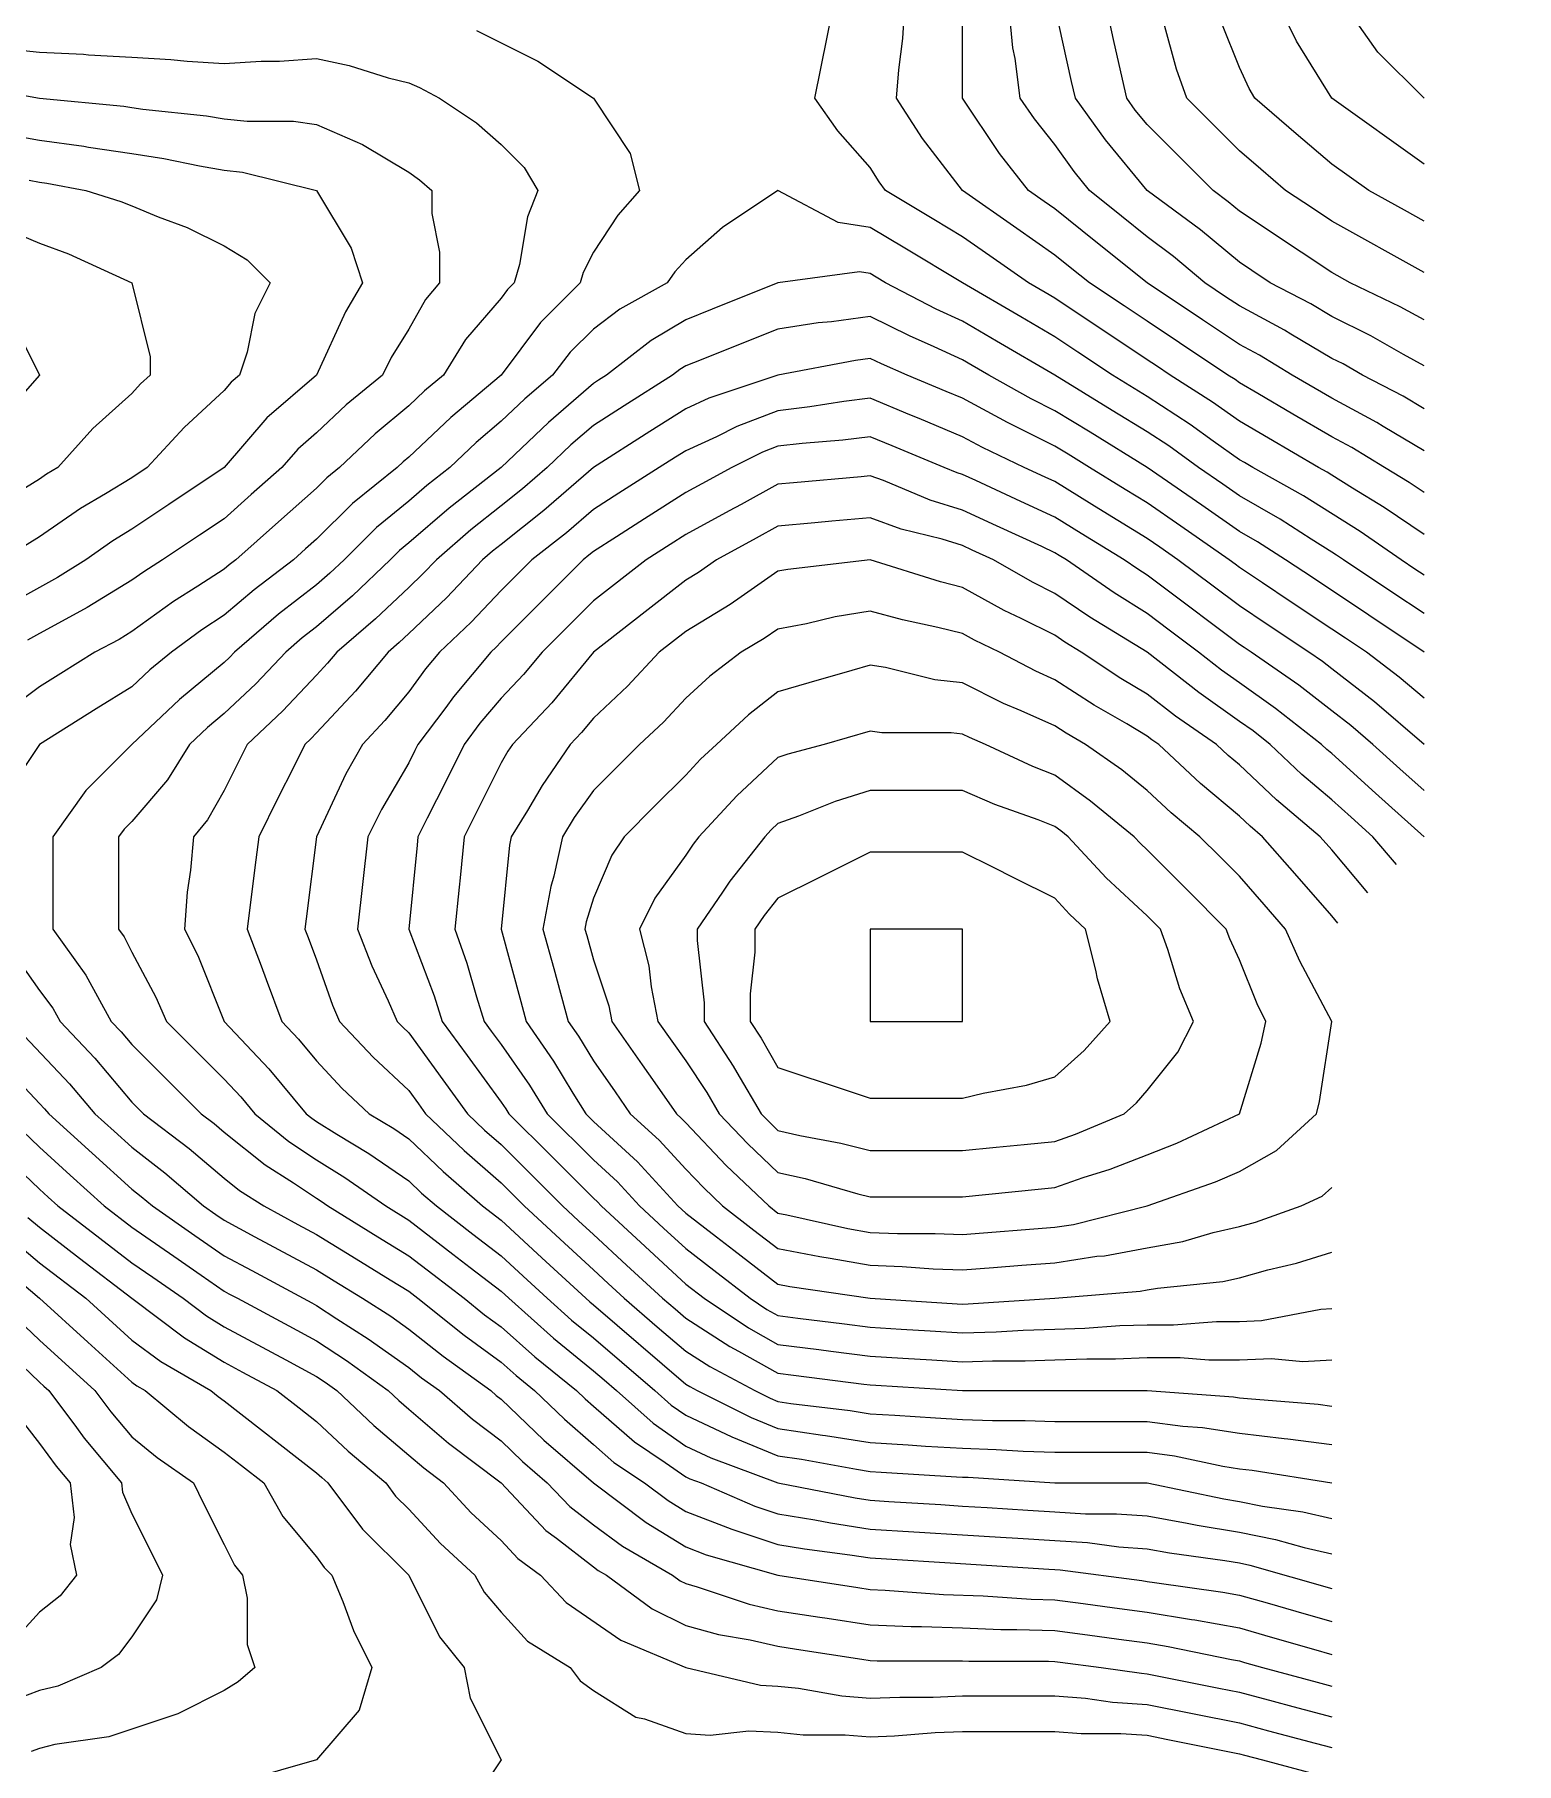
# Model space of a CAD drawing. Header units: inches. Extents: x 794995 to 811195, y 2485918 to 2508058.
# Drawn here: x 808254 to 808735, y 2498847 to 2499409 of the extents above; entities that cross this region are included whole.
import ezdxf

# ---------------------------------------------------------------- set-up
doc = ezdxf.new("R2010")
doc.units = ezdxf.units.IN
doc.header["$MEASUREMENT"] = 0
doc.layers.add('contour', color=7, linetype='Continuous')

msp = doc.modelspace()

# ---------------------------------------------------------------- linework, layer by layer
at = {"layer": 'contour'}
for points in [[(808705.16, 2499366.93), (808675.16, 2499388.36), (808663.73, 2499406.93), (808658.02, 2499418.36), (808657.16, 2499430.36), (808657.16, 2499436.36), (808656.41, 2499448.36), (808661.52, 2499462), (808662.3, 2499465.5), (808666.16, 2499478.36), (808669.35, 2499484.17), (808675.16, 2499496.36), (808679.03, 2499504.49), (808680.61, 2499508.36), (808699.7, 2499538.36), (808702.23, 2499541.29), (808705.16, 2499545.03), (808715.66, 2499557.86), (808724.25, 2499568.36), (808728.84, 2499574.68), (808735.16, 2499583.36)], [(808705.16, 2499388.36), (808690.16, 2499403.36), (808679.45, 2499418.36), (808678.69, 2499421.89), (808675.16, 2499448.36), (808680.61, 2499472.91), (808681.16, 2499478.36), (808686.07, 2499489.27), (808688.71, 2499494.81), (808694.25, 2499508.36), (808705.16, 2499525.5), (808710.45, 2499533.07), (808713.34, 2499538.36), (808723.16, 2499550.36), (808735.16, 2499565.03)], [(808705.16, 2499246.54), (808692.19, 2499255.39), (808681.83, 2499261.69), (808675.16, 2499265.86), (808673.62, 2499266.82), (808670.87, 2499268.36), (808654.63, 2499277.84), (808645.16, 2499283.36), (808636.38, 2499289.58), (808622.66, 2499298.36), (808618.16, 2499301.36), (808615.16, 2499303.36), (808585.16, 2499323.36), (808582, 2499325.2), (808576.59, 2499328.36), (808563.98, 2499337.19), (808555.16, 2499343.36), (808545.78, 2499348.99), (808530.16, 2499358.36), (808528.02, 2499361.22), (808525.16, 2499365.86), (808514.57, 2499377.77), (808507.16, 2499388.36), (808513.16, 2499418.36)], [(808705.16, 2499260.18), (808700.29, 2499263.5), (808692.3, 2499268.36), (808681.64, 2499274.85), (808675.16, 2499278.36), (808662.53, 2499285.73), (808651.16, 2499292.36), (808645.16, 2499295.86), (808643.7, 2499296.9), (808641.41, 2499298.36), (808625.66, 2499308.86), (808615.16, 2499315.86), (808607.66, 2499320.86), (808596.41, 2499328.36), (808590.16, 2499333.36), (808585.16, 2499337.36), (808572.81, 2499346.01), (808555.16, 2499358.36), (808542.12, 2499375.32), (808533.73, 2499388.36), (808534.39, 2499397.59), (808535.75, 2499407.77), (808536.41, 2499418.36)], [(808705.16, 2499273.82), (808691.83, 2499281.7), (808689.75, 2499282.96), (808675.16, 2499290.86), (808662.3, 2499298.36), (808651.64, 2499304.85), (808645.16, 2499308.36), (808633.16, 2499316.36), (808615.16, 2499328.36), (808598.49, 2499341.7), (808585.16, 2499352.36), (808581.63, 2499354.83), (808576.59, 2499358.36), (808567.16, 2499370.36), (808555.16, 2499388.36), (808555.16, 2499418.36)], [(808705.16, 2499287.45), (808698.3, 2499291.5), (808685.16, 2499298.36), (808678.8, 2499302), (808675.16, 2499303.82), (808661.83, 2499311.7), (808659.75, 2499312.96), (808645.16, 2499320.86), (808640.66, 2499323.86), (808633.91, 2499328.36), (808623.73, 2499336.93), (808615.16, 2499343.36), (808606.83, 2499350.03), (808596.41, 2499358.36), (808591.37, 2499364.57), (808585.16, 2499373.36), (808578.49, 2499381.69), (808573.91, 2499388.36), (808572.3, 2499401.22), (808571.52, 2499404.72), (808570.16, 2499418.36)], [(808705.16, 2499301.36), (808698.49, 2499305.03), (808687.89, 2499311.09), (808675.16, 2499317.45), (808668.3, 2499321.5), (808655.16, 2499328.36), (808649.16, 2499332.36), (808645.16, 2499335.03), (808632.43, 2499345.63), (808615.16, 2499358.36), (808601.61, 2499374.81), (808591.83, 2499388.36), (808590.61, 2499393.82), (808585.16, 2499418.36)], [(808705.16, 2499316.36), (808697.42, 2499320.62), (808681.16, 2499328.36), (808675.16, 2499331.69), (808665.16, 2499338.36), (808645.16, 2499351.69), (808641.52, 2499354.72), (808636.59, 2499358.36), (808625.87, 2499369.08), (808615.16, 2499379.79), (808611.29, 2499384.49), (808608.49, 2499388.36), (808606.59, 2499396.93), (808604.25, 2499407.45), (808601.83, 2499418.36)], [(808705.16, 2499331.69), (808675.16, 2499348.36), (808669.16, 2499352.36), (808660.16, 2499358.36), (808652.08, 2499365.28), (808645.16, 2499371.22), (808636.59, 2499379.79), (808628.02, 2499388.36), (808624.63, 2499397.84), (808620.61, 2499412.91)], [(808705.16, 2499348.36), (808698.73, 2499351.93), (808687.16, 2499358.36), (808675.16, 2499366.93), (808663.62, 2499376.82), (808650.16, 2499388.36), (808648.32, 2499391.52), (808645.16, 2499398.36), (808639.44, 2499412.65)], [(808397.16, 2499410.36), (808417.16, 2499400.36), (808435.16, 2499388.36), (808447.16, 2499370.36), (808450.16, 2499358.36), (808443.16, 2499350.36), (808435.16, 2499338.36), (808431.83, 2499331.69), (808430.87, 2499328.36), (808418.02, 2499315.5), (808405.16, 2499298.36), (808388.87, 2499284.65), (808375.16, 2499271.69), (808373.34, 2499270.18), (808371.41, 2499268.36), (808356.83, 2499256.69), (808345.16, 2499245.03), (808341.63, 2499241.89), (808337.66, 2499238.36), (808324.89, 2499228.63), (808315.16, 2499220.36), (808307.89, 2499215.63), (808298.02, 2499208.36), (808290.97, 2499202.56), (808285.16, 2499197.11), (808273.62, 2499189.9), (808255.16, 2499178.36), (808243.16, 2499160.36)], [(808241.52, 2499404.72), (808255.16, 2499403.36), (808269.44, 2499402.65), (808271.04, 2499402.48), (808285.16, 2499401.7), (808297.79, 2499400.99), (808303.16, 2499400.36), (808315.16, 2499399.61), (808327.16, 2499400.36), (808333.16, 2499400.36), (808345.16, 2499401.22), (808355.75, 2499398.95), (808368.49, 2499395.03), (808375.16, 2499393.36), (808378.69, 2499391.89), (808385.16, 2499388.36), (808397.16, 2499380.36), (808405.16, 2499373.36), (808412.66, 2499365.86), (808417.16, 2499358.36), (808413.73, 2499349.79), (808411.16, 2499334.36), (808409.45, 2499328.36), (808407.3, 2499326.22), (808405.16, 2499323.36), (808393.62, 2499309.9), (808386.41, 2499298.36), (808380.3, 2499293.22), (808375.16, 2499288.36), (808364.25, 2499279.27), (808352.66, 2499268.36), (808348.49, 2499265.03), (808345.16, 2499261.69), (808332.81, 2499250.71), (808318.91, 2499238.36), (808316.78, 2499236.74), (808315.16, 2499235.36), (808306.59, 2499229.79), (808298.71, 2499224.81), (808285.16, 2499215.03), (808281.02, 2499212.5), (808273.16, 2499208.36), (808262.08, 2499201.44), (808255.16, 2499197.11), (808244.45, 2499189.08)], [(808229.77, 2499392.98), (808255.16, 2499388.36), (808282.55, 2499385.75), (808285.16, 2499385.36), (808288.69, 2499384.83), (808309.44, 2499382.65), (808315.16, 2499381.69), (808322.66, 2499380.86), (808337.66, 2499380.86), (808345.16, 2499379.79), (808360.16, 2499373.36), (808375.16, 2499364.36), (808378.69, 2499361.89), (808382.66, 2499358.36), (808382.66, 2499350.86), (808385.16, 2499338.36), (808385.16, 2499328.36), (808380.61, 2499322.91), (808375.16, 2499313.36), (808369.44, 2499304.08), (808366.59, 2499298.36), (808354.84, 2499288.68), (808345.16, 2499279.61), (808339.16, 2499274.36), (808333.91, 2499268.36), (808323.98, 2499259.54), (808315.16, 2499251.7), (808307.16, 2499246.36), (808295.16, 2499238.36), (808289.03, 2499234.49), (808285.16, 2499231.69), (808270.68, 2499222.84), (808268.49, 2499221.7), (808255.16, 2499214.36), (808251.29, 2499212.23)], [(808243.62, 2499376.82), (808255.16, 2499374.72), (808269.56, 2499372.76), (808271.04, 2499372.48), (808285.16, 2499370.36), (808295.59, 2499368.8), (808307.16, 2499366.36), (808315.16, 2499365.03), (808321.16, 2499364.36), (808345.16, 2499358.36), (808356.41, 2499339.61), (808360.16, 2499328.36), (808354.63, 2499318.89), (808345.16, 2499298.36), (808329.01, 2499284.51), (808315.16, 2499268.36), (808297.16, 2499256.36), (808285.16, 2499248.36), (808278.95, 2499244.57), (808270.16, 2499238.36), (808260.97, 2499232.56), (808255.16, 2499229.36), (808241.61, 2499221.91)], [(808251.83, 2499361.69), (808255.16, 2499361.09), (808257.56, 2499360.76), (808270.16, 2499358.36), (808281.63, 2499354.83), (808285.16, 2499353.36), (808293.73, 2499349.79), (808303.16, 2499346.36), (808315.16, 2499340.36), (808322.66, 2499335.86), (808330.16, 2499328.36), (808325.16, 2499318.36), (808322.66, 2499305.86), (808320.16, 2499298.36), (808317.47, 2499296.05), (808315.16, 2499293.36), (808302.12, 2499281.4), (808290.16, 2499268.36), (808285.16, 2499265.03), (808276.59, 2499259.79), (808268.49, 2499255.03), (808255.16, 2499245.86), (808243.16, 2499238.36)], [(808705.16, 2499233.36), (808702.16, 2499235.36), (808697.66, 2499238.36), (808684.39, 2499247.59), (808665.93, 2499259.13), (808649.45, 2499268.36), (808646.74, 2499269.94), (808645.16, 2499270.86), (808636.59, 2499276.93), (808629.11, 2499282.31), (808615.16, 2499291.44), (808610.87, 2499294.08), (808603.91, 2499298.36), (808592.66, 2499305.86), (808585.16, 2499310.86), (808574.11, 2499317.31), (808555.16, 2499328.36), (808536.41, 2499339.61), (808525.16, 2499346.36), (808514.72, 2499347.93), (808495.16, 2499358.36), (808477.16, 2499346.36), (808465.16, 2499335.86), (808461.63, 2499331.89), (808459.16, 2499328.36), (808443.73, 2499319.79), (808435.16, 2499313.36), (808427.66, 2499305.86), (808421.83, 2499298.36), (808412.85, 2499290.67), (808405.16, 2499283.36), (808397.05, 2499276.47), (808388.49, 2499268.36), (808381.01, 2499262.51), (808375.16, 2499257.45), (808364.66, 2499248.86), (808354.16, 2499238.36), (808349.55, 2499233.97), (808345.16, 2499230.18), (808332.85, 2499220.67), (808318.49, 2499208.36), (808316.87, 2499206.65), (808315.16, 2499205.03), (808300.61, 2499192.91), (808285.16, 2499178.36), (808270.16, 2499163.36), (808259.45, 2499148.36), (808259.45, 2499118.36), (808270.16, 2499103.36), (808278.49, 2499088.36), (808281.73, 2499084.93), (808285.16, 2499080.86), (808307.66, 2499058.36), (808311.92, 2499055.12), (808315.16, 2499052.36), (808328.49, 2499041.7), (808337.66, 2499035.86), (808345.16, 2499030.86), (808346.7, 2499029.9), (808348.91, 2499028.36), (808365.16, 2499018.36), (808375.16, 2499012.21), (808382.98, 2499006.19), (808393.16, 2498998.36), (808399.83, 2498993.03), (808405.16, 2498989.13), (808416.18, 2498979.38), (808429.7, 2498968.36), (808432.49, 2498965.69), (808435.16, 2498963.36), (808448.49, 2498951.7), (808458.49, 2498945.03), (808465.16, 2498940.36), (808466.52, 2498939.72), (808470.16, 2498938.36), (808487.66, 2498930.86), (808495.16, 2498928.36), (808507.16, 2498926.36), (808512.19, 2498925.39), (808525.16, 2498923.36), (808539.28, 2498922.48), (808541.16, 2498922.36), (808555.16, 2498921.49), (808567.51, 2498920.71), (808573.16, 2498920.36), (808585.16, 2498919.61), (808595.75, 2498918.95), (808605.93, 2498917.59), (808615.16, 2498916.93), (808622.43, 2498915.63), (808640.36, 2498913.16), (808645.16, 2498912.36), (808648.49, 2498911.69), (808675.16, 2498904.08)], [(808243.16, 2499346.36), (808255.16, 2499341.22), (808264.63, 2499337.84), (808285.16, 2499328.36), (808291.16, 2499304.36), (808291.16, 2499298.36), (808288.02, 2499295.5), (808285.16, 2499292.36), (808272.53, 2499280.99), (808261.16, 2499268.36), (808257.38, 2499266.14), (808255.16, 2499264.61), (808245.16, 2499258.36)], [(808705.16, 2499220.86), (808694.66, 2499227.86), (808678.91, 2499238.36), (808676.7, 2499239.9), (808675.16, 2499240.86), (808668.49, 2499245.03), (808658.33, 2499251.53), (808645.16, 2499259.13), (808639.7, 2499262.91), (808631.83, 2499268.36), (808622.14, 2499275.34), (808615.16, 2499279.9), (808603.73, 2499286.93), (808585.16, 2499298.36), (808566.21, 2499309.41), (808555.16, 2499315.86), (808546.59, 2499319.79), (808530.16, 2499328.36), (808527.03, 2499330.24), (808525.16, 2499331.36), (808521.63, 2499331.89), (808495.16, 2499328.36), (808473.73, 2499319.79), (808465.16, 2499316.36), (808453.91, 2499309.61), (808439.45, 2499298.36), (808436.83, 2499296.7), (808435.16, 2499295.63), (808420.53, 2499283), (808405.16, 2499268.36), (808388.33, 2499255.19), (808375.16, 2499243.82), (808372.16, 2499241.36), (808369.16, 2499238.36), (808356.87, 2499226.65), (808345.16, 2499216.54), (808340.54, 2499212.98), (808335.16, 2499208.36), (808325.44, 2499198.08), (808315.16, 2499188.36), (808309.7, 2499183.82), (808303.91, 2499178.36), (808296.7, 2499166.82), (808285.16, 2499153.36), (808282.66, 2499150.86), (808280.87, 2499148.36), (808280.87, 2499118.36), (808282.66, 2499115.86), (808285.16, 2499110.86), (808292.98, 2499096.19), (808296.41, 2499088.36), (808315.16, 2499069.61), (808320.61, 2499063.82), (808325.16, 2499058.36), (808336.16, 2499049.36), (808345.16, 2499043.36), (808354.39, 2499037.59), (808367.66, 2499028.36), (808375.16, 2499023.75), (808389.51, 2499012.71), (808395.16, 2499008.36), (808405.16, 2499000.67), (808407.66, 2498998.36), (808422.22, 2498985.42), (808435.16, 2498974.79), (808438.62, 2498971.82), (808442.66, 2498968.36), (808454.57, 2498957.77), (808465.16, 2498950.36), (808473.34, 2498946.54), (808495.16, 2498938.36), (808520.29, 2498933.5), (808525.16, 2498932.74), (808531.16, 2498932.36), (808548.1, 2498931.3), (808555.16, 2498930.86), (808563.16, 2498930.36), (808576.34, 2498929.54), (808585.16, 2498928.99), (808595.16, 2498928.36), (808605.16, 2498928.36), (808615.16, 2498927.65), (808628.2, 2498925.32), (808631.44, 2498924.65), (808645.16, 2498922.36), (808656.83, 2498920.03), (808666.16, 2498917.36), (808675.16, 2498915.28)], [(808245.16, 2499318.36), (808255.16, 2499298.36), (808241.04, 2499282.48)], [(808705.16, 2499208.36), (808687.16, 2499220.36), (808669.16, 2499232.36), (808660.16, 2499238.36), (808651.01, 2499244.22), (808645.16, 2499247.59), (808632.89, 2499256.09), (808615.16, 2499268.36), (808596.59, 2499279.79), (808585.16, 2499286.82), (808577.47, 2499290.67), (808563.73, 2499298.36), (808558.32, 2499301.52), (808555.16, 2499303.36), (808545.93, 2499307.59), (808537.89, 2499311.09), (808525.16, 2499317.45), (808512.53, 2499315.73), (808508.2, 2499315.32), (808495.16, 2499313.36), (808484.45, 2499309.08), (808470.16, 2499303.36), (808465.16, 2499301.36), (808463.28, 2499300.24), (808460.87, 2499298.36), (808445.16, 2499288.36), (808435.16, 2499282), (808427.84, 2499275.68), (808420.16, 2499268.36), (808412.14, 2499261.38), (808405.16, 2499255.86), (808395.39, 2499248.13), (808384.16, 2499238.36), (808379.77, 2499233.75), (808375.16, 2499229.36), (808364.39, 2499219.13), (808351.83, 2499208.36), (808348.8, 2499204.72), (808345.16, 2499200.86), (808334.25, 2499189.27), (808322.66, 2499178.36), (808320.16, 2499173.36), (808315.16, 2499163.36), (808309.7, 2499153.82), (808305.16, 2499148.36), (808304.25, 2499137.45), (808303.16, 2499130.36), (808302.3, 2499118.36), (808306.59, 2499109.79), (808315.16, 2499088.36), (808329.7, 2499072.91), (808341.83, 2499058.36), (808343.66, 2499056.86), (808345.16, 2499055.86), (808351.83, 2499051.69), (808362.19, 2499045.39), (808375.16, 2499036.54), (808379.34, 2499032.55), (808384.16, 2499028.36), (808396.03, 2499019.23), (808405.16, 2499012.21), (808412.36, 2499005.56), (808420.16, 2498998.36), (808428.1, 2498991.3), (808435.16, 2498985.5), (808444.39, 2498977.59), (808455.16, 2498968.36), (808460.45, 2498963.66), (808465.16, 2498960.36), (808480.16, 2498953.36), (808495.16, 2498947.19), (808502.85, 2498946.05), (808520.71, 2498942.81), (808525.16, 2498942.11), (808528.69, 2498941.89), (808553.16, 2498940.36), (808555.16, 2498940.24), (808556.98, 2498940.18), (808585.16, 2498938.36), (808615.16, 2498938.36), (808640.02, 2498933.22), (808645.16, 2498932.36), (808652.66, 2498930.86), (808665.78, 2498928.99), (808675.16, 2498926.82)], [(808705.16, 2499193.36), (808697.05, 2499200.25), (808686.41, 2499208.36), (808679.66, 2499212.86), (808675.16, 2499215.86), (808661.66, 2499224.86), (808652.66, 2499230.86), (808645.16, 2499235.86), (808643.73, 2499236.93), (808641.83, 2499238.36), (808626.07, 2499249.27), (808615.16, 2499256.82), (808608.02, 2499261.22), (808596.41, 2499268.36), (808589.45, 2499272.65), (808585.16, 2499275.28), (808571.31, 2499282.21), (808569.75, 2499282.96), (808555.16, 2499290.86), (808549.87, 2499293.07), (808537.16, 2499298.36), (808528.8, 2499302), (808525.16, 2499303.82), (808520.36, 2499303.16), (808495.16, 2499298.36), (808472.66, 2499290.86), (808465.16, 2499287.45), (808453.49, 2499280.03), (808435.16, 2499268.36), (808419.11, 2499254.41), (808405.16, 2499243.36), (808402.37, 2499241.15), (808399.16, 2499238.36), (808387.47, 2499226.05), (808375.16, 2499214.36), (808372.08, 2499211.44), (808368.49, 2499208.36), (808357.89, 2499195.63), (808345.16, 2499182.11), (808343.34, 2499180.18), (808341.41, 2499178.36), (808337.66, 2499170.86), (808332.66, 2499160.86), (808326.41, 2499148.36), (808325.16, 2499138.36), (808322.66, 2499118.36), (808327.16, 2499106.36), (808328.79, 2499102), (808333.91, 2499088.36), (808339.35, 2499082.56), (808345.16, 2499075.5), (808353.44, 2499066.64), (808362.3, 2499058.36), (808370.29, 2499053.5), (808375.16, 2499050.18), (808386.32, 2499039.52), (808399.16, 2499028.36), (808405.16, 2499023.75), (808418.36, 2499011.56), (808432.66, 2498998.36), (808433.98, 2498997.18), (808435.16, 2498996.22), (808465.16, 2498970.5), (808466.46, 2498969.67), (808468.91, 2498968.36), (808486.41, 2498959.61), (808495.16, 2498956.01), (808509.64, 2498953.88), (808510.56, 2498953.77), (808525.16, 2498951.49), (808537.51, 2498950.71), (808543.16, 2498950.36), (808555.16, 2498949.61), (808566.07, 2498949.27), (808574.81, 2498948.71), (808585.16, 2498948.36), (808615.16, 2498948.36), (808623.98, 2498947.19), (808639.7, 2498943.82), (808645.16, 2498942.98), (808649.3, 2498942.5), (808675.16, 2498938.36)], [(808705.16, 2499178.36), (808689.01, 2499192.21), (808675.16, 2499202.91), (808672.08, 2499205.28), (808667.66, 2499208.36), (808654.16, 2499217.36), (808645.16, 2499223.36), (808636.59, 2499229.79), (808625.16, 2499238.36), (808619.25, 2499242.45), (808615.16, 2499245.28), (808600.87, 2499254.08), (808597.16, 2499256.36), (808585.16, 2499263.75), (808582, 2499265.2), (808575.16, 2499268.36), (808561.64, 2499274.85), (808555.16, 2499278.36), (808541.04, 2499284.24), (808538.02, 2499285.5), (808525.16, 2499290.86), (808516.59, 2499289.79), (808505.5, 2499288.02), (808495.16, 2499286.82), (808481.83, 2499281.7), (808475.16, 2499278.36), (808465.16, 2499273.82), (808461.83, 2499271.69), (808456.59, 2499268.36), (808443.49, 2499260.03), (808435.16, 2499254.72), (808426.38, 2499247.14), (808415.16, 2499238.36), (808410.16, 2499233.36), (808405.16, 2499228.36), (808395.43, 2499218.09), (808385.16, 2499208.36), (808380.61, 2499202.91), (808375.16, 2499195.5), (808367.42, 2499186.1), (808360.16, 2499178.36), (808354.76, 2499168.76), (808345.16, 2499148.36), (808341.83, 2499121.69), (808341.41, 2499118.36), (808342.43, 2499115.63), (808345.16, 2499108.36), (808350.38, 2499093.58), (808352.66, 2499088.36), (808363.55, 2499076.75), (808375.16, 2499065.86), (808378.32, 2499061.52), (808380.61, 2499058.36), (808393.16, 2499046.36), (808405.16, 2499035.86), (808412.66, 2499028.36), (808424.36, 2499017.56), (808435.16, 2499007.59), (808439.96, 2499003.16), (808445.16, 2498998.36), (808455.93, 2498989.13), (808465.16, 2498981.22), (808472.98, 2498976.19), (808487.66, 2498968.36), (808492.66, 2498965.86), (808495.16, 2498964.83), (808499.3, 2498964.22), (808518.67, 2498961.87), (808525.16, 2498960.86), (808533.16, 2498960.36), (808546.34, 2498959.54), (808555.16, 2498958.99), (808564.84, 2498958.68), (808575.48, 2498958.68), (808585.16, 2498958.36), (808615.16, 2498958.36), (808626.7, 2498956.82), (808633.16, 2498956.36), (808645.16, 2498954.51), (808659.64, 2498952.84), (808660.87, 2498952.65), (808675.16, 2498950.86)], [(808705.16, 2499163.36), (808697.26, 2499170.47), (808688.49, 2499178.36), (808681.31, 2499184.52), (808675.16, 2499189.27), (808664.39, 2499197.59), (808648.91, 2499208.36), (808646.66, 2499209.86), (808645.16, 2499210.86), (808635.16, 2499218.36), (808629.44, 2499222.65), (808615.16, 2499233.36), (808612.08, 2499235.28), (808607.66, 2499238.36), (808593.73, 2499246.93), (808585.16, 2499252.21), (808574.11, 2499257.31), (808559.45, 2499264.08), (808555.16, 2499266.05), (808553.39, 2499266.6), (808549.16, 2499268.36), (808532.22, 2499275.42), (808525.16, 2499278.36), (808516.27, 2499277.25), (808502.98, 2499276.19), (808495.16, 2499275.28), (808490.16, 2499273.36), (808480.16, 2499268.36), (808470.45, 2499263.07), (808465.16, 2499260.18), (808451.83, 2499251.7), (808442.66, 2499245.86), (808435.16, 2499241.09), (808433.7, 2499239.82), (808431.83, 2499238.36), (808418.49, 2499225.03), (808405.16, 2499211.69), (808403.54, 2499209.98), (808401.83, 2499208.36), (808389.7, 2499193.82), (808387.16, 2499190.36), (808378.16, 2499178.36), (808377.16, 2499176.36), (808375.16, 2499172.36), (808366.27, 2499157.25), (808361.83, 2499148.36), (808358.49, 2499118.36), (808363.16, 2499106.36), (808368.49, 2499095.03), (808371.41, 2499088.36), (808373.22, 2499086.43), (808375.16, 2499084.61), (808386.21, 2499069.41), (808394.25, 2499058.36), (808399.83, 2499053.03), (808405.16, 2499048.36), (808415.16, 2499038.36), (808425.16, 2499028.36), (808430.36, 2499023.56), (808435.16, 2499019.13), (808445.96, 2499009.16), (808457.66, 2498998.36), (808461.7, 2498994.9), (808465.16, 2498991.93), (808479.51, 2498982.71), (808482.3, 2498981.22), (808495.16, 2498973.99), (808500.16, 2498973.36), (808523.02, 2498970.5), (808525.16, 2498970.24), (808526.92, 2498970.13), (808555.16, 2498968.36), (808615.16, 2498968.36), (808643.16, 2498966.36), (808645.16, 2498966.05), (808647.77, 2498965.75), (808670.71, 2498963.92), (808675.16, 2498963.36)], [(808705.16, 2499148.36), (808689.37, 2499162.57), (808675.16, 2499175.36), (808673.54, 2499176.74), (808671.83, 2499178.36), (808656.87, 2499190.07), (808645.16, 2499198.36), (808639.31, 2499202.51), (808631.83, 2499208.36), (808622.3, 2499215.5), (808615.16, 2499220.86), (808604.39, 2499227.59), (808588.91, 2499238.36), (808586.59, 2499239.79), (808585.16, 2499240.67), (808580.87, 2499242.65), (808566.21, 2499249.41), (808555.16, 2499254.51), (808544.57, 2499257.77), (808529.45, 2499264.08), (808525.16, 2499265.63), (808522.16, 2499265.36), (808500.16, 2499263.36), (808495.16, 2499262.91), (808483.16, 2499256.36), (808479.28, 2499254.24), (808465.16, 2499246.54), (808460.16, 2499243.36), (808452.3, 2499238.36), (808435.16, 2499225.03), (808418.49, 2499208.36), (808412.43, 2499201.09), (808405.16, 2499193.36), (808398.3, 2499185.22), (808393.16, 2499178.36), (808387.16, 2499166.36), (808381.16, 2499154.36), (808378.16, 2499148.36), (808377.89, 2499145.63), (808375.16, 2499118.36), (808383.44, 2499096.64), (808386.07, 2499088.36), (808394.11, 2499077.31), (808405.16, 2499062.11), (808406.7, 2499059.9), (808407.66, 2499058.36), (808421.41, 2499044.61), (808435.16, 2499030.86), (808436.46, 2499029.67), (808437.66, 2499028.36), (808451.96, 2499015.16), (808465.16, 2499002.98), (808471.16, 2498998.36), (808485.56, 2498988.76), (808495.16, 2498983.36), (808508.49, 2498981.7), (808512.3, 2498981.22), (808525.16, 2498979.61), (808535.75, 2498978.95), (808545.16, 2498978.36), (808555.16, 2498977.74), (808564.84, 2498978.04), (808575.48, 2498978.04), (808585.16, 2498978.36), (808595.5, 2498978.71), (808604.81, 2498978.71), (808615.16, 2498979.08), (808625.87, 2498979.08), (808635.16, 2498978.36), (808645.16, 2498978.36), (808655.59, 2498978.8), (808665.69, 2498977.84), (808675.16, 2498978.36)], [(808696.16, 2499139.36), (808688.49, 2499148.36), (808681.47, 2499154.68), (808675.16, 2499160.36), (808665.43, 2499168.63), (808655.16, 2499178.36), (808649.55, 2499182.75), (808645.16, 2499185.86), (808631.99, 2499195.19), (808615.16, 2499208.36), (808596.51, 2499219.71), (808585.16, 2499227.45), (808577.89, 2499231.09), (808565.16, 2499238.36), (808558.32, 2499241.52), (808555.16, 2499242.98), (808548.49, 2499245.03), (808535.16, 2499248.36), (808525.16, 2499252), (808512.66, 2499250.86), (808507.16, 2499250.36), (808495.16, 2499249.27), (808488.1, 2499245.42), (808475.16, 2499238.36), (808469.3, 2499234.22), (808465.16, 2499231.69), (808452.03, 2499221.49), (808435.16, 2499208.36), (808421.61, 2499191.91), (808408.91, 2499178.36), (808407.38, 2499176.14), (808405.16, 2499172.36), (808397.16, 2499156.36), (808393.16, 2499148.36), (808391.83, 2499135.03), (808391.52, 2499132), (808390.16, 2499118.36), (808394.05, 2499107.25), (808397.16, 2499096.36), (808399.7, 2499088.36), (808402, 2499085.2), (808405.16, 2499080.86), (808414.39, 2499067.59), (808420.16, 2499058.36), (808435.16, 2499043.36), (808442.98, 2499036.19), (808450.16, 2499028.36), (808457.96, 2499021.16), (808465.16, 2499014.51), (808474.29, 2499007.49), (808486.16, 2498998.36), (808491.56, 2498994.76), (808495.16, 2498992.74), (808501.59, 2498991.93), (808516.83, 2498990.03), (808525.16, 2498988.99), (808535.16, 2498988.36), (808544.57, 2498987.77), (808555.16, 2498987.11), (808566.07, 2498987.45), (808574.81, 2498988.02), (808585.16, 2498988.36), (808594.84, 2498988.68), (808606.27, 2498989.47), (808615.16, 2498989.79), (808623.73, 2498989.79), (808637.66, 2498990.86), (808645.16, 2498990.86), (808652.36, 2498991.16), (808671.63, 2498994.83), (808675.16, 2498995.03)], [(808686.9, 2499130.1), (808675.16, 2499144.08), (808671.41, 2499148.36), (808657.16, 2499160.36), (808645.16, 2499171.69), (808641.52, 2499174.72), (808637.66, 2499178.36), (808624.39, 2499187.59), (808615.16, 2499194.72), (808606.59, 2499199.79), (808593.73, 2499208.36), (808588.4, 2499211.6), (808585.16, 2499213.82), (808574.25, 2499219.27), (808568.71, 2499221.91), (808555.16, 2499229.36), (808547.96, 2499231.16), (808525.16, 2499238.36), (808498.32, 2499235.2), (808495.16, 2499234.61), (808483.16, 2499226.36), (808479.64, 2499223.88), (808465.16, 2499215.03), (808456.59, 2499208.36), (808446.27, 2499197.25), (808435.16, 2499186.93), (808431.29, 2499182.23), (808427.66, 2499178.36), (808418.49, 2499165.03), (808413.73, 2499156.93), (808408.49, 2499148.36), (808407.89, 2499145.63), (808405.16, 2499118.36), (808411.59, 2499094.79), (808413.34, 2499088.36), (808422.19, 2499075.39), (808428.49, 2499065.03), (808432.66, 2499058.36), (808433.91, 2499057.11), (808435.16, 2499055.86), (808449.51, 2499042.71), (808462.66, 2499028.36), (808465.16, 2499026.05), (808475.16, 2499018.36), (808480.81, 2499014.01), (808495.16, 2499002.98), (808499.03, 2499002.23), (808525.16, 2498998.36), (808553.39, 2498996.6), (808555.16, 2498996.49), (808556.98, 2498996.54), (808585.16, 2498998.36), (808612.85, 2499000.67), (808615.16, 2499001.09), (808618.49, 2499001.69), (808639.7, 2499003.82), (808645.16, 2499005.03), (808654.39, 2499007.59), (808663.73, 2499009.79), (808675.16, 2499013.36)], [(808677.12, 2499120.32), (808675.16, 2499122.65), (808663.16, 2499136.36), (808652.66, 2499148.36), (808648.59, 2499151.79), (808645.16, 2499155.03), (808632.43, 2499165.63), (808618.91, 2499178.36), (808616.7, 2499179.9), (808615.16, 2499181.09), (808608.49, 2499185.03), (808597.89, 2499191.09), (808585.16, 2499199.36), (808578.95, 2499202.15), (808567.16, 2499208.36), (808559.03, 2499212.23), (808555.16, 2499214.36), (808547.16, 2499216.36), (808535.59, 2499218.8), (808525.16, 2499221.7), (808513.73, 2499219.79), (808504.39, 2499217.59), (808495.16, 2499215.86), (808490.71, 2499212.81), (808483.16, 2499208.36), (808472.98, 2499200.54), (808465.16, 2499193.36), (808457.96, 2499185.56), (808450.16, 2499178.36), (808435.16, 2499163.36), (808428.95, 2499154.57), (808425.16, 2499148.36), (808422.3, 2499135.5), (808421.31, 2499132.21), (808418.79, 2499118.36), (808422.3, 2499105.5), (808426.98, 2499088.36), (808430.29, 2499083.5), (808435.16, 2499075.5), (808442.22, 2499065.42), (808447.16, 2499058.36), (808456.59, 2499049.79), (808465.16, 2499040.36), (808471.01, 2499034.22), (808477.16, 2499028.36), (808487.33, 2499020.54), (808495.16, 2499014.51), (808508.71, 2499011.91), (808512.12, 2499011.4), (808525.16, 2499009.08), (808535.5, 2499008.71), (808545.56, 2499007.96), (808555.16, 2499007.59), (808565.16, 2499008.36), (808574.45, 2499009.08), (808585.16, 2499009.9), (808598.79, 2499012), (808601.31, 2499012.21), (808615.16, 2499014.72), (808626.7, 2499016.82), (808636.59, 2499019.79), (808645.16, 2499021.69), (808650.38, 2499023.14), (808665.16, 2499028.36), (808672, 2499031.52), (808675.16, 2499034.36)], [(808246.88, 2499110.09), (808255.16, 2499098.36), (808259.45, 2499092.65), (808261.83, 2499088.36), (808273.16, 2499076.36), (808285.16, 2499062.11), (808288.91, 2499058.36), (808303.81, 2499047.01), (808315.16, 2499037.36), (808320.16, 2499033.36), (808328.02, 2499028.36), (808339.16, 2499022.36), (808345.16, 2499019.13), (808358.02, 2499011.22), (808369.16, 2499004.36), (808375.16, 2499000.67), (808378.16, 2498998.36), (808393.16, 2498986.36), (808405.16, 2498977.59), (808410.06, 2498973.26), (808416.07, 2498968.36), (808425.83, 2498959.03), (808435.16, 2498950.86), (808441.83, 2498945.03), (808451.83, 2498938.36), (808459.44, 2498932.65), (808465.16, 2498929.13), (808480.16, 2498923.36), (808495.16, 2498918.36), (808503.73, 2498916.93), (808518.49, 2498915.03), (808525.16, 2498913.99), (808530.45, 2498913.66), (808551.16, 2498912.36), (808583.16, 2498910.36), (808585.16, 2498910.24), (808586.92, 2498910.13), (808613.39, 2498906.6), (808615.16, 2498906.36), (808617.56, 2498905.96), (808639.7, 2498902.91), (808645.16, 2498901.93), (808654.16, 2498899.36), (808663.49, 2498896.69), (808675.16, 2498893.36)], [(808250.29, 2499083.5), (808264.89, 2499068.09), (808273.16, 2499058.36), (808279.44, 2499052.65), (808285.16, 2499047.45), (808295.93, 2499039.13), (808308.49, 2499028.36), (808312.43, 2499025.63), (808315.16, 2499023.75), (808325.16, 2499018.36), (808345.16, 2499007.59), (808350.87, 2499004.08), (808360.16, 2498998.36), (808369.31, 2498992.51), (808375.16, 2498988.36), (808386.32, 2498979.52), (808401.83, 2498968.36), (808403.62, 2498966.82), (808405.16, 2498965.63), (808419.11, 2498952.31), (808435.16, 2498938.36), (808452.3, 2498925.5), (808465.16, 2498917.59), (808471.83, 2498915.03), (808495.16, 2498908.36), (808521.16, 2498904.36), (808525.16, 2498903.75), (808529.96, 2498903.56), (808548.95, 2498902.15), (808561.83, 2498901.69), (808577.42, 2498900.62), (808585.16, 2498900.36), (808594.39, 2498899.13), (808604.57, 2498897.77), (808615.16, 2498896.36), (808629.56, 2498893.96), (808630.61, 2498893.82), (808645.16, 2498891.22), (808655.16, 2498888.36), (808669.16, 2498884.36), (808675.16, 2498882.65)], [(808242.19, 2499075.39), (808255.16, 2499061.69), (808256.78, 2499059.98), (808258.16, 2499058.36), (808272.3, 2499045.5), (808285.16, 2499033.82), (808288.24, 2499031.44), (808291.83, 2499028.36), (808305.61, 2499018.82), (808315.16, 2499012.21), (808324.16, 2499007.36), (808340.87, 2498998.36), (808343.66, 2498996.86), (808345.16, 2498996.05), (808351.83, 2498991.69), (808361.99, 2498985.19), (808375.16, 2498975.86), (808379.34, 2498972.55), (808385.16, 2498968.36), (808395.93, 2498959.13), (808405.16, 2498952), (808412.14, 2498945.34), (808420.16, 2498938.36), (808427.47, 2498930.67), (808435.16, 2498924.72), (808444.63, 2498917.84), (808460.87, 2498908.36), (808463.34, 2498906.54), (808465.16, 2498905.63), (808468.91, 2498904.61), (808485.78, 2498898.99), (808495.16, 2498896.82), (808508.79, 2498894.72), (808511.16, 2498894.36), (808525.16, 2498892.21), (808538.49, 2498891.7), (808541.83, 2498891.7), (808555.16, 2498891.22), (808567.57, 2498890.77), (808572.74, 2498890.77), (808585.16, 2498890.36), (808595.75, 2498888.95), (808605.93, 2498887.59), (808615.16, 2498886.36), (808622.02, 2498885.22), (808642.55, 2498880.97), (808645.16, 2498880.5), (808646.83, 2498880.03), (808652.66, 2498878.36), (808670.42, 2498873.62), (808675.16, 2498872.36)], [(808249.58, 2499052.78), (808255.16, 2499047.45), (808265.16, 2499038.36), (808276.16, 2499028.36), (808285.16, 2499021.44), (808298.79, 2499012), (808307.66, 2499005.86), (808315.16, 2499000.67), (808316.66, 2498999.86), (808319.45, 2498998.36), (808336.16, 2498989.36), (808345.16, 2498984.51), (808354.93, 2498978.13), (808368.49, 2498968.36), (808371.92, 2498965.12), (808375.16, 2498962.36), (808388.13, 2498951.33), (808405.16, 2498938.36), (808419.7, 2498922.91), (808423.16, 2498920.36), (808435.16, 2498911.09), (808436.74, 2498909.94), (808439.45, 2498908.36), (808454.25, 2498897.45), (808465.16, 2498892), (808475.87, 2498889.08), (808486.16, 2498887.36), (808495.16, 2498885.28), (808501.16, 2498884.36), (808522.43, 2498881.09), (808525.16, 2498880.67), (808527.38, 2498880.58), (808552.94, 2498880.58), (808555.16, 2498880.5), (808557.23, 2498880.43), (808583.09, 2498880.43), (808585.16, 2498880.36), (808586.92, 2498880.13), (808600.16, 2498878.36), (808613.28, 2498876.49), (808615.16, 2498876.36), (808638.49, 2498871.69), (808645.16, 2498870.36), (808656.07, 2498867.45), (808662.53, 2498865.73), (808675.16, 2498862.36)], [(808242.6, 2499045.8), (808255.16, 2499033.82), (808258.02, 2499031.22), (808261.16, 2499028.36), (808274.72, 2499017.93), (808285.16, 2499009.9), (808291.98, 2499005.18), (808301.83, 2498998.36), (808309.44, 2498992.65), (808315.16, 2498989.13), (808335.16, 2498978.36), (808345.16, 2498972.98), (808347.95, 2498971.15), (808351.83, 2498968.36), (808363.81, 2498957.01), (808375.16, 2498947.36), (808380.02, 2498943.23), (808386.41, 2498938.36), (808395.48, 2498928.68), (808405.16, 2498919.61), (808410.61, 2498913.82), (808418.02, 2498908.36), (808426.27, 2498899.47), (808444.05, 2498887.25), (808465.16, 2498878.36), (808489.44, 2498872.65), (808495.16, 2498872.36), (808501.83, 2498871.69), (808515.93, 2498869.13), (808525.16, 2498868.36), (808534.76, 2498868.76), (808545.56, 2498868.76), (808555.16, 2498869.13), (808585.16, 2498869.13), (808595.16, 2498868.36), (808603.91, 2498867.11), (808615.16, 2498866.36), (808645.16, 2498860.36), (808654.63, 2498857.84), (808669.7, 2498853.82), (808675.16, 2498852.36)], [(808251.41, 2499024.61), (808255.16, 2499021.44), (808268.2, 2499011.4), (808285.16, 2498998.36), (808302.3, 2498985.5), (808315.16, 2498977.59), (808321.16, 2498974.36), (808332.3, 2498968.36), (808339.53, 2498962.74), (808345.16, 2498958.36), (808355.44, 2498948.65), (808367.66, 2498938.36), (808370.87, 2498934.08), (808375.16, 2498929.79), (808385.5, 2498918.71), (808396.59, 2498908.36), (808399.7, 2498902.91), (808405.16, 2498896.36), (808413.73, 2498886.93), (808427.66, 2498878.36), (808430.87, 2498874.08), (808435.16, 2498870.86), (808449.01, 2498862.21), (808451.83, 2498861.7), (808465.16, 2498856.93), (808473.16, 2498856.36), (808485.69, 2498857.84), (808495.16, 2498857.36), (808503.34, 2498856.54), (808516.98, 2498856.54), (808525.16, 2498855.86), (808532.98, 2498856.19), (808546.27, 2498857.25), (808555.16, 2498857.59), (808585.16, 2498857.59), (808593.73, 2498856.93), (808606.59, 2498856.93), (808615.16, 2498856.36), (808621.83, 2498855.03), (808645.16, 2498850.36), (808646.74, 2498849.94), (808652.66, 2498848.36), (808670.42, 2498843.62)], [(808245.16, 2499018.36), (808255.16, 2499009.9), (808270.16, 2498998.36), (808285.16, 2498984.72), (808294.63, 2498977.84), (808310.87, 2498968.36), (808313.22, 2498966.43), (808315.16, 2498965.03), (808345.16, 2498941.69), (808346.87, 2498940.08), (808348.91, 2498938.36), (808360.16, 2498923.36), (808375.16, 2498908.36), (808385.16, 2498888.36), (808393.16, 2498878.36), (808395.16, 2498868.36), (808405.16, 2498848.36), (808393.16, 2498830.36)], [(808238.91, 2499012.11), (808255.16, 2498998.36), (808270.87, 2498984.08), (808285.16, 2498971.09), (808286.74, 2498969.94), (808289.45, 2498968.36), (808303.55, 2498956.75), (808315.16, 2498948.36), (808320.78, 2498943.99), (808328.02, 2498938.36), (808334.25, 2498927.45), (808345.16, 2498914.36), (808347.66, 2498910.86), (808350.16, 2498908.36), (808353.73, 2498899.79), (808357.16, 2498890.36), (808363.16, 2498878.36), (808359.01, 2498864.51), (808345.16, 2498848.36), (808321.83, 2498841.69)], [(808248.18, 2498991.38), (808255.16, 2498984.72), (808273.16, 2498968.36), (808278.3, 2498961.5), (808285.16, 2498953.36), (808293.44, 2498946.64), (808305.16, 2498938.36), (808308.49, 2498931.69), (808315.16, 2498918.36), (808318.49, 2498911.69), (808321.16, 2498908.36), (808322.66, 2498900.86), (808322.66, 2498885.86), (808325.16, 2498878.36), (808319.77, 2498873.75), (808315.16, 2498870.86), (808300.16, 2498863.36), (808285.16, 2498858.36), (808277.66, 2498855.86), (808260.16, 2498853.36), (808255.16, 2498852.11), (808252.43, 2498851.09)], [(808241.21, 2498984.41), (808255.16, 2498971.09), (808256.59, 2498969.79), (808258.16, 2498968.36), (808267.16, 2498956.36), (808269.7, 2498952.91), (808281.83, 2498938.36), (808282.16, 2498935.36), (808285.16, 2498928.36), (808291.83, 2498915.03), (808295.16, 2498908.36), (808293.16, 2498900.36), (808285.16, 2498888.36), (808280.87, 2498882.65), (808275.16, 2498878.36), (808261.16, 2498872.36), (808255.16, 2498870.86), (808243.16, 2498866.36)], [(808247.66, 2498960.86), (808255.16, 2498951.22), (808260.61, 2498943.82), (808265.16, 2498938.36), (808266.41, 2498927.11), (808265.16, 2498918.36), (808267.16, 2498908.36), (808261.83, 2498901.69), (808255.16, 2498896.36), (808246.59, 2498886.93)]]:
    msp.add_lwpolyline(points, dxfattribs=at)
for points in [[(808675.16, 2499088.36), (808664.72, 2499107.93), (808660.16, 2499118.36), (808653.16, 2499126.36), (808645.16, 2499135.5), (808638.73, 2499141.93), (808632.3, 2499148.36), (808622.9, 2499156.1), (808615.16, 2499163.36), (808606.88, 2499170.09), (808595.16, 2499178.36), (808588.8, 2499182), (808585.16, 2499184.36), (808574.25, 2499189.27), (808568.49, 2499191.7), (808555.16, 2499198.36), (808546.16, 2499199.36), (808530.16, 2499203.36), (808525.16, 2499204.08), (808519.16, 2499202.36), (808505.16, 2499198.36), (808495.16, 2499195.5), (808485.56, 2499187.96), (808475.16, 2499178.36), (808469.96, 2499173.56), (808465.16, 2499168.36), (808455.16, 2499158.36), (808445.16, 2499148.36), (808441.16, 2499142.36), (808435.16, 2499128.36), (808432.85, 2499120.67), (808432.43, 2499118.36), (808433.02, 2499116.22), (808435.16, 2499108.36), (808440.16, 2499093.36), (808441.16, 2499088.36), (808451.04, 2499074.24), (808455.16, 2499068.36), (808462.16, 2499058.36), (808463.73, 2499056.93), (808465.16, 2499055.36), (808478.33, 2499041.53), (808492.16, 2499028.36), (808495.16, 2499026.05), (808498.02, 2499025.5), (808517.89, 2499021.09), (808525.16, 2499019.79), (808534.05, 2499019.47), (808546.27, 2499019.47), (808555.16, 2499019.13), (808585.16, 2499021.44), (808591.16, 2499022.36), (808615.16, 2499028.36), (808637.33, 2499036.19), (808645.16, 2499039.61), (808657.16, 2499046.36), (808670.16, 2499058.36), (808671.16, 2499062.36)], [(808645.16, 2499058.36), (808652.22, 2499081.3), (808653.73, 2499088.36), (808650.87, 2499094.08), (808645.16, 2499108.36), (808642, 2499115.2), (808640.87, 2499118.36), (808628.02, 2499131.22), (808615.16, 2499144.08), (808612.94, 2499146.14), (808610.87, 2499148.36), (808596.77, 2499159.97), (808585.16, 2499168.36), (808577.96, 2499171.16), (808562.66, 2499178.36), (808557.38, 2499180.58), (808555.16, 2499181.69), (808551.41, 2499182.11), (808528.91, 2499182.11), (808525.16, 2499182.65), (808510.16, 2499178.36), (808498.32, 2499175.2), (808495.16, 2499174.08), (808481.83, 2499161.7), (808469.45, 2499148.36), (808467.56, 2499145.96), (808465.16, 2499142.36), (808455.16, 2499128.36), (808450.16, 2499118.36), (808453.16, 2499106.36), (808453.91, 2499099.61), (808456.16, 2499088.36), (808465.16, 2499075.5), (808472.02, 2499065.22), (808476.07, 2499058.36), (808485.39, 2499048.59), (808495.16, 2499039.27), (808504.05, 2499037.25), (808521.16, 2499032.36), (808525.16, 2499031.36), (808555.16, 2499031.36), (808579.7, 2499033.82), (808585.16, 2499034.36), (808594.39, 2499037.59), (808603.16, 2499040.36), (808615.16, 2499045.03), (808624.76, 2499048.76)], [(808585.16, 2499049.36), (808591.83, 2499051.69), (808607.66, 2499058.36), (808611.63, 2499061.89), (808615.16, 2499065.86), (808625.16, 2499078.36), (808630.16, 2499088.36), (808625.75, 2499098.95), (808621.83, 2499111.69), (808619.45, 2499118.36), (808617.3, 2499120.5), (808615.16, 2499122.65), (808601.83, 2499135.03), (808589.45, 2499148.36), (808587.09, 2499150.3), (808585.16, 2499151.69), (808579.7, 2499153.82), (808565.59, 2499158.8), (808555.16, 2499163.36), (808525.16, 2499163.36), (808513.73, 2499159.79), (808501.83, 2499155.03), (808495.16, 2499152.65), (808492.94, 2499150.58), (808490.87, 2499148.36), (808479.56, 2499133.96), (808477.16, 2499130.36), (808468.91, 2499118.36), (808468.91, 2499114.61), (808471.16, 2499094.36), (808471.16, 2499088.36), (808480.61, 2499073.82), (808481.83, 2499071.7), (808489.7, 2499058.36), (808492.37, 2499055.57), (808495.16, 2499052.91), (808502.22, 2499051.3), (808515.56, 2499048.76), (808525.16, 2499046.36), (808555.16, 2499046.36), (808566.07, 2499047.45), (808575.16, 2499048.36)], [(808585.16, 2499070.36), (808594.63, 2499078.89), (808603.16, 2499088.36), (808599.01, 2499102.21), (808598.49, 2499105.03), (808595.16, 2499118.36), (808589.96, 2499123.16), (808585.16, 2499128.36), (808571.83, 2499135.03), (808565.16, 2499138.36), (808555.16, 2499143.36), (808525.16, 2499143.36), (808515.16, 2499138.36), (808508.49, 2499135.03), (808495.16, 2499128.36), (808490.71, 2499122.81), (808487.66, 2499118.36), (808487.66, 2499110.86), (808486.16, 2499097.36), (808486.16, 2499088.36), (808489.7, 2499082.91), (808495.16, 2499073.36), (808517.66, 2499065.86), (808525.16, 2499063.36), (808555.16, 2499063.36), (808561.83, 2499065.03), (808575.93, 2499067.59)], [(808555.16, 2499088.36), (808555.16, 2499118.36), (808525.16, 2499118.36), (808525.16, 2499088.36)]]:
    msp.add_lwpolyline(points, close=True, dxfattribs=at)

doc.saveas('drawing.dxf')
